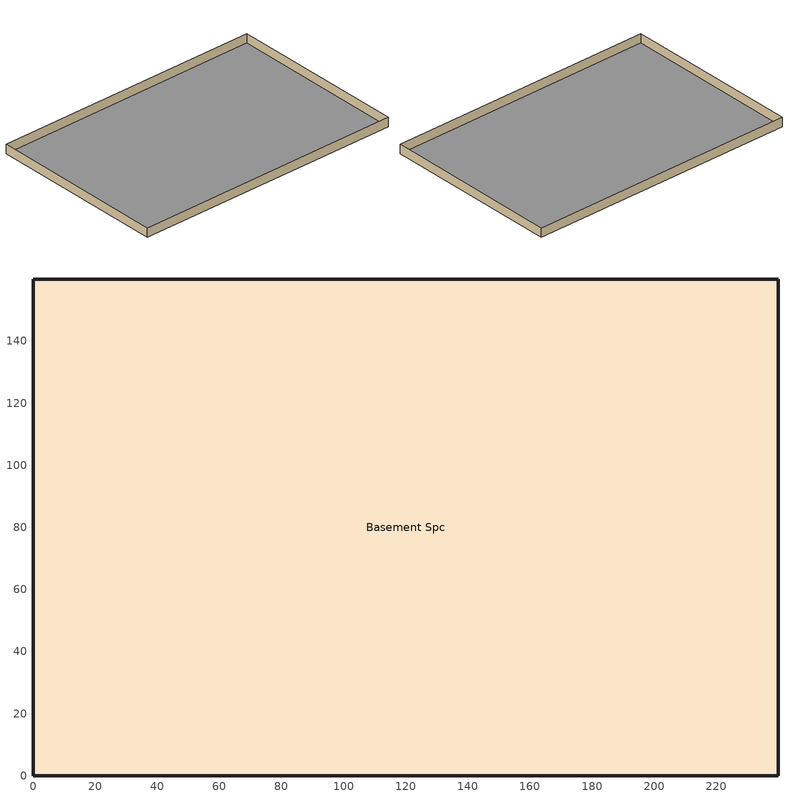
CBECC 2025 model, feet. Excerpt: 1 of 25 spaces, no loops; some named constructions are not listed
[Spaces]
Basement Spc
 floor ground (NACM_BG Slab Floor): 239.85,159.9 239.85,0 0,0 0,159.9 z-8
 wall ground (NACM_Underground Wall): 239.85,0 239.85,159.9 0,159.9 0,0 239.85,0 z-8:0
[SchDay] Type=Fraction
Name | Hr
HealthServiceHotWaterSun | ( 0.01, 0.01, 0.01, 0.01, 0.01, 0.01, 0.01, 0.01, 0.01, 0.01, 0.01, 0.01, 0.01, 0.01, 0.01, 0.01, 0.01, 0.01, 0.01, 0.01, 0.01, 0.01, 0.01, 0.01 )
HealthServiceHotWaterWD | ( 0.01, 0.01, 0.01, 0.01, 0.01, 0.01, 0.01, 0.17, 0.58, 0.66, 0.78, 0.82, 0.71, 0.82, 0.78, 0.74, 0.63, 0.41, 0.18, 0.18, 0.18, 0.1, 0.01, 0.01 )
HealthServiceHotWaterSat | ( 0.01, 0.01, 0.01, 0.01, 0.01, 0.01, 0.01, 0.01, 0.2, 0.28, 0.3, 0.3, 0.24, 0.24, 0.23, 0.23, 0.23, 0.1, 0.01, 0.01, 0.01, 0.01, 0.01, 0.01 )
HealthLightsSun; HealthReceptacleSun | ( 0.05, 0.05, 0.05, 0.05, 0.05, 0.05, 0.05, 0.05, 0.1, 0.1, 0.1, 0.1, 0.1, 0.1, 0.1, 0.1, 0.05, 0.05, 0.05, 0.05, 0.05, 0.05, 0.05, 0.05 )
HealthLightsWD | ( 0.1, 0.1, 0.1, 0.1, 0.1, 0.1, 0.1, 0.45, 0.8, 0.8, 0.8, 0.8, 0.8, 0.8, 0.8, 0.8, 0.3, 0.3, 0.3, 0.3, 0.3, 0.3, 0.3, 0.1 )
HealthLightsSat | ( 0.1, 0.1, 0.1, 0.1, 0.1, 0.1, 0.1, 0.2, 0.35, 0.35, 0.35, 0.35, 0.35, 0.35, 0.35, 0.35, 0.35, 0.35, 0.1, 0.1, 0.1, 0.1, 0.1, 0.1 )
HealthReceptacleWD | ( 0.1, 0.1, 0.1, 0.1, 0.1, 0.1, 0.1, 0.5, 0.9, 0.9, 0.9, 0.9, 0.9, 0.9, 0.9, 0.9, 0.3, 0.3, 0.3, 0.3, 0.3, 0.3, 0.3, 0.1 )
HealthReceptacleSat | ( 0.1, 0.1, 0.1, 0.1, 0.1, 0.1, 0.1, 0.2, 0.4, 0.4, 0.4, 0.4, 0.4, 0.4, 0.4, 0.4, 0.4, 0.4, 0.1, 0.1, 0.1, 0.1, 0.1, 0.1 )
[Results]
End Use | Proposed Design Site Elec. (MWh/yr) | Proposed Site Gas (MBtu/yr) | Proposed SLCC¹ ($/ft²-yr) | Standard Design Site Elec. (MWh/yr) | Standard Site Gas (MBtu/yr) | Standard SLCC¹ ($/ft²-yr) | Compliance Margins SLCC¹ ($/ft²-yr)
Space Heating | 0.1 | 1,055.1 | 1.26 | 0.1 | 895.9 | 1.07 | -0.19
Space Cooling | 338.9 | -- | 3.07 | 317.4 | -- | 2.84 | -0.23
Indoor Fans | 280.9 | -- | 2.68 | 293.2 | -- | 2.77 | 0.09
Heat Rejection | 41.9 | -- | 0.39 | 43.0 | -- | 0.39 | --
Pumps & Misc. | 133.9 | -- | 1.36 | 139.1 | -- | 1.36 | --
Domestic Hot Water | -- | 716.6 | 0.77 | 170.5 | -- | 1.63 | 0.86
Indoor Lighting | 995.5 | -- | 9.92 | 1,011.3 | -- | 10.03 | 0.11
Total Compliance | 1,791.2 | 1,771.7 | 19.45 | 1,075.9 | 895.9 | 12.29 | -7.16
Receptacle | 2,029.9 | -- | 19.57 | 2,029.9 | -- | 19.57 | --
Process | -- | -- | -- | -- | -- | -- | --
Other Lighting | -- | -- | -- | -- | -- | -- | --
Process Motors | -- | -- | -- | -- | -- | -- | --
Photovoltaics | -- | -- | -- | -902.0 | -- | -7.67 | -7.67
Battery Storage | -- | -- | -- | 3.3 | -- | -0.13 | -0.13
Project Total | 3,821.1 | 1,771.7 | 39.02 | 3,105.8 | 895.9 | 31.86 | -7.16
Efficiency Compliance | 1,791.2 | 1,771.7 | 19.45 | 1,974.6 | 895.9 | 20.09 | 0.64
FAIL
